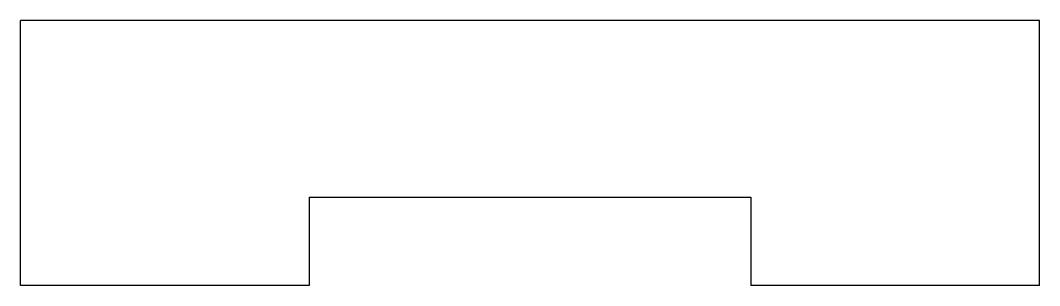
# Model space of a CAD drawing. Extents: x -2.88 to 2.88, y -0.75 to 0.75.
import ezdxf

# ---------------------------------------------------------------- set-up
doc = ezdxf.new("R2010")
doc.units = 0
doc.header["$MEASUREMENT"] = 0
doc.layers.add('VISIBLE', color=7, linetype='CONTINUOUS')

msp = doc.modelspace()

# ---------------------------------------------------------------- linework, layer by layer
at = {"layer": 'VISIBLE'}
for p, q in [((2.883, 0.75, 0.117), (-2.883, 0.75, 0.117)), ((-2.883, -0.75, 0.117), (-2.883, 0.75, 0.117)), ((2.883, -0.75, 0.117), (2.883, 0.75, 0.117)), ((-1.25, -0.25, 0.117), (-1.25, -0.75, 0.117)), ((-1.25, -0.25, 0.117), (1.25, -0.25, 0.117)), ((1.25, -0.25, 0.117), (1.25, -0.75, 0.117)), ((-1.25, -0.75, 0.117), (-2.883, -0.75, 0.117)), ((2.883, -0.75, 0.117), (1.25, -0.75, 0.117))]:
    msp.add_line(p, q, dxfattribs=at)

doc.saveas('drawing.dxf')
